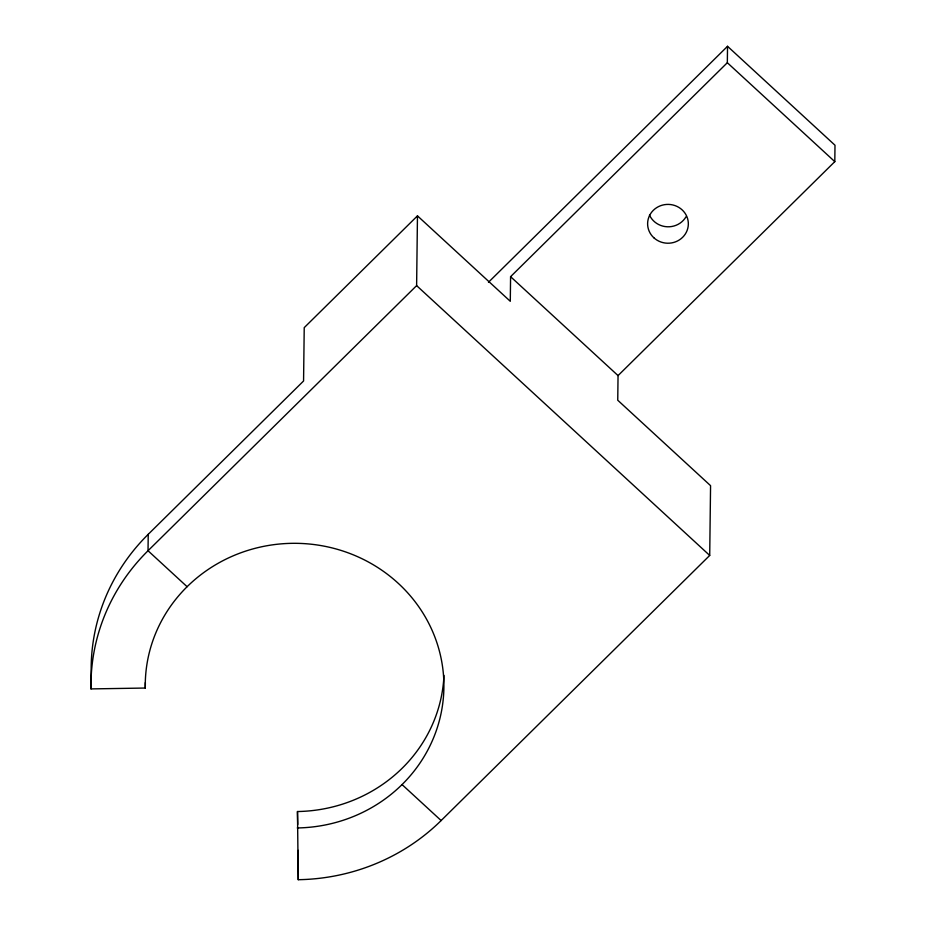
<?xml version="1.0" encoding="UTF-8"?>
<svg xmlns="http://www.w3.org/2000/svg" width="926" height="926" viewBox="0 0 926 926"><rect width="100%" height="100%" fill="white"/><g stroke="black" fill="none" stroke-linecap="round" stroke-linejoin="round"><path stroke-width="1.39" d="M297.269 827.948A149.317 142.326 0.7 0 0 443.878 683.238A149.317 142.326 0.7 0 0 291.887 543.33A149.317 142.326 0.7 0 0 145.289 688.041L91.003 688.909L91.199 672.496A203.616 194.09 0.7 0 1 148.229 534.314L303.566 380.991L304.226 327.63L417.464 215.851L510.284 301.297L510.585 276.666L727.327 62.713L727.535 46.3L834.997 145.232L834.801 161.645L618.047 375.597L617.746 400.229L710.566 485.664L709.71 555.438L441.135 820.552A203.616 194.09 0.7 0 1 298.253 879.7L297.478 811.535A149.317 142.326 0.7 0 0 443.971 675.378M145.289 688.041L145.359 682.566M148.229 534.314L148.033 550.739A203.616 194.09 0.7 0 0 91.003 688.909M298.253 879.7L298.207 850.346M187.11 586.714L148.033 550.739L416.619 285.625L417.464 215.851M488.477 282.268L727.535 46.3M727.327 62.713L834.801 161.645M510.585 276.666L618.047 375.597M416.619 285.625L709.71 555.438M402.046 784.577L441.135 820.552M297.478 811.535L297.721 824.476M685.992 216.811A20.36 19.411 0.7 0 1 667.218 226.777A20.36 19.411 0.7 0 1 649.508 215.121M653.837 237.762A20.36 19.411 0.7 0 0 687.74 228.514A20.36 19.411 0.7 0 0 662.356 205.144A20.36 19.411 0.7 0 0 653.837 237.762"/></g></svg>
